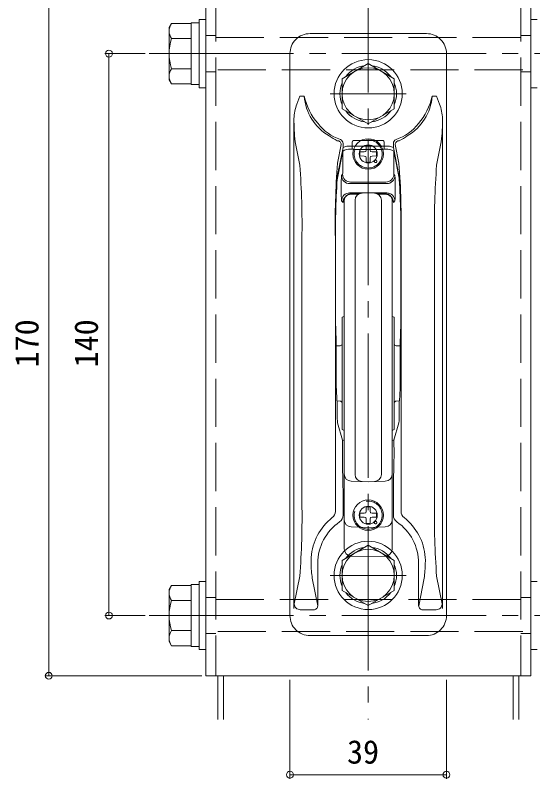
# Model space of a CAD drawing. Units: millimetres, scale not verified. Extents: x -1681 to -294, y -1188 to 1055.
# Drawn here: x -751.9 to -622.9, y -201.8 to -11.6 of the extents above; entities that cross this region are included whole.
import ezdxf
from ezdxf.enums import TextEntityAlignment as Align

# ---------------------------------------------------------------- set-up
doc = ezdxf.new("R2010")
doc.units = ezdxf.units.MM
doc.header["$LTSCALE"] = 4
for name, pattern in [('CHAIN2', [12, 9, -1, 1, -1]), ('DASHED1', [1.8, 1.2, -0.6]), ('DASHED3', [4, 3, -1])]:
    doc.linetypes.add(name, pattern=pattern)
for name, color, linetype, lineweight in [('0-4_YKK_12', 2, 'Continuous', 9), ('0-5_YKK_13', 4, 'Continuous', 9), ('0-6_YKK_D', 6, 'Continuous', 9)]:
    doc.layers.add(name, color=color, linetype=linetype, lineweight=lineweight)
doc.styles.add('ＭＳ ゴシック', font='')
doc.styles.get('ＭＳ ゴシック').set_extended_font_data('MS Gothic')

msp = doc.modelspace()

# ---------------------------------------------------------------- linework, layer by layer
at = {"layer": '0-4_YKK_12', "linetype": 'CHAIN2'}
for p, q in [((-663.934, 5.186), (-663.934, -186.978)), ((-718.534, -21.11), (-604.866, -21.11)), ((-673.434, -31.11), (-654.434, -31.11)), ((-673.434, -151.11), (-654.434, -151.11)), ((-718.534, -161.11), (-604.866, -161.11))]:
    msp.add_line(p, q, dxfattribs=at)
at = {"layer": '0-4_YKK_12'}
for p, q in [((-701.434, -176.11), (-701.434, -186.978)), ((-626.434, -176.11), (-626.434, -186.978))]:
    msp.add_line(p, q, dxfattribs=at)
at = {"layer": '0-4_YKK_12', "linetype": 'DASHED3'}
for p, q in [((-700.034, -176.11), (-700.034, -186.978)), ((-627.834, -176.11), (-627.834, -186.978))]:
    msp.add_line(p, q, dxfattribs=at)
at = {"layer": '0-5_YKK_13'}
for p, q in [((-704.434, -6.11), (-704.434, -176.11)), ((-623.434, -6.11), (-623.434, -176.11)), ((-704.434, -12.61), (-706.034, -12.61)), ((-706.034, -12.61), (-706.034, -29.61)), ((-704.434, -29.61), (-704.434, -12.61)), ((-621.834, -12.61), (-623.434, -12.61)), ((-623.434, -12.61), (-623.434, -29.61)), ((-713.534, -14.61), (-712.954, -13.604)), ((-713.534, -27.61), (-713.534, -14.61)), ((-708.034, -13.604), (-712.954, -13.604)), ((-708.034, -13.41), (-706.034, -13.41)), ((-708.034, -28.81), (-708.034, -13.41)), ((-708.034, -28.615), (-708.034, -13.604)), ((-706.034, -13.41), (-706.034, -28.81)), ((-649.431, -16.11), (-678.437, -16.11)), ((-708.034, -17.357), (-712.954, -17.357)), ((-683.434, -21.107), (-683.434, -161.113)), ((-644.434, -161.113), (-644.434, -21.107)), ((-663.934, -23.604), (-670.434, -27.357)), ((-657.434, -27.357), (-663.934, -23.604)), ((-708.034, -24.863), (-712.954, -24.863)), ((-713.534, -27.61), (-712.954, -28.615)), ((-670.434, -27.357), (-670.434, -34.863)), ((-657.434, -34.863), (-657.434, -27.357)), ((-708.034, -28.615), (-712.954, -28.615)), ((-706.034, -28.81), (-708.034, -28.81)), ((-706.034, -29.61), (-704.434, -29.61)), ((-623.434, -29.61), (-621.834, -29.61)), ((-681.706, -33.67), (-680.993, -31.737)), ((-680.993, -31.737), (-680.986, -31.719)), ((-680.986, -31.719), (-679.886, -31.719)), ((-647.983, -31.719), (-646.883, -31.719)), ((-646.883, -31.719), (-646.876, -31.737)), ((-646.876, -31.737), (-646.162, -33.67)), ((-670.434, -34.863), (-663.934, -38.615)), ((-663.934, -38.615), (-657.434, -34.863)), ((-682.434, -37.305), (-682.434, -159.321)), ((-645.434, -159.321), (-645.434, -37.305)), ((-680.993, -48.9), (-682.153, -43.044)), ((-671.467, -42.819), (-671.661, -42.799)), ((-671.28, -42.876), (-671.467, -42.819)), ((-671.108, -42.967), (-671.28, -42.876)), ((-670.957, -43.09), (-671.108, -42.967)), ((-670.833, -43.239), (-670.957, -43.09)), ((-670.74, -43.409), (-670.833, -43.239)), ((-670.682, -43.593), (-670.74, -43.409)), ((-670.662, -43.784), (-670.682, -43.593)), ((-670.202, -44.512), (-670.202, -43.46)), ((-660.234, -42.789), (-667.634, -42.789)), ((-659.934, -43.09), (-659.934, -44.414)), ((-657.667, -43.46), (-657.667, -44.512)), ((-657.186, -43.593), (-657.206, -43.784)), ((-657.129, -43.409), (-657.186, -43.593)), ((-657.036, -43.239), (-657.129, -43.409)), ((-656.912, -43.09), (-657.036, -43.239)), ((-656.76, -42.967), (-656.912, -43.09)), ((-656.588, -42.876), (-656.76, -42.967)), ((-656.401, -42.819), (-656.588, -42.876)), ((-656.207, -42.799), (-656.401, -42.819)), ((-645.715, -43.044), (-646.875, -48.9)), ((-670.285, -45.433), (-671.78, -52.979)), ((-670.662, -43.784), (-671.578, -48.407)), ((-670.202, -44.512), (-671.564, -51.392)), ((-670.285, -50.128), (-670.285, -45.433)), ((-667.916, -44.922), (-668.287, -44.922)), ((-659.666, -44.171), (-668.203, -44.171)), ((-660.234, -44.989), (-667.634, -44.989)), ((-659.582, -44.922), (-660.045, -44.922)), ((-659.934, -44.414), (-659.934, -44.69)), ((-657.667, -44.512), (-656.304, -51.392)), ((-657.583, -45.433), (-657.583, -50.128)), ((-656.088, -52.979), (-657.583, -45.433)), ((-656.291, -48.407), (-657.206, -43.784)), ((-670.569, -51.504), (-670.319, -51.127)), ((-670.279, -51.516), (-670.319, -51.127)), ((-657.55, -51.127), (-657.589, -51.516)), ((-657.55, -51.127), (-657.299, -51.504)), ((-670.53, -51.893), (-670.569, -51.504)), ((-670.416, -52.267), (-670.53, -51.893)), ((-670.231, -52.612), (-670.416, -52.267)), ((-670.165, -51.89), (-670.279, -51.516)), ((-669.983, -52.915), (-670.231, -52.612)), ((-669.98, -52.236), (-670.165, -51.89)), ((-669.68, -53.163), (-669.983, -52.915)), ((-669.732, -52.538), (-669.98, -52.236)), ((-669.429, -52.786), (-669.732, -52.538)), ((-669.335, -53.348), (-669.68, -53.163)), ((-669.084, -52.971), (-669.429, -52.786)), ((-668.709, -53.085), (-669.084, -52.971)), ((-668.32, -53.124), (-668.709, -53.085)), ((-659.549, -53.124), (-668.32, -53.124)), ((-659.159, -53.085), (-659.549, -53.124)), ((-658.785, -52.971), (-659.159, -53.085)), ((-658.439, -52.786), (-658.785, -52.971)), ((-658.189, -53.163), (-658.534, -53.348)), ((-658.137, -52.538), (-658.439, -52.786)), ((-657.886, -52.915), (-658.189, -53.163)), ((-657.888, -52.236), (-658.137, -52.538)), ((-657.703, -51.89), (-657.888, -52.236)), ((-657.637, -52.612), (-657.886, -52.915)), ((-657.589, -51.516), (-657.703, -51.89)), ((-657.452, -52.267), (-657.637, -52.612)), ((-657.338, -51.893), (-657.452, -52.267)), ((-657.299, -51.504), (-657.338, -51.893)), ((-670.652, -55.307), (-670.652, -54)), ((-668.96, -53.462), (-669.335, -53.348)), ((-668.571, -53.501), (-668.96, -53.462)), ((-668.571, -53.501), (-659.298, -53.501)), ((-658.908, -53.462), (-659.298, -53.501)), ((-658.534, -53.348), (-658.908, -53.462)), ((-657.216, -54), (-657.216, -55.307)), ((-670.415, -57.041), (-670.529, -57.416)), ((-670.23, -56.695), (-670.415, -57.041)), ((-669.982, -56.393), (-670.23, -56.695)), ((-669.877, -57.049), (-670.061, -57.394)), ((-669.679, -56.144), (-669.982, -56.393)), ((-669.628, -56.746), (-669.877, -57.049)), ((-669.333, -55.959), (-669.679, -56.144)), ((-669.325, -56.498), (-669.628, -56.746)), ((-668.959, -55.845), (-669.333, -55.959)), ((-668.98, -56.313), (-669.325, -56.498)), ((-668.605, -56.199), (-668.98, -56.313)), ((-668.569, -55.806), (-668.959, -55.845)), ((-668.215, -56.16), (-668.605, -56.199)), ((-659.299, -55.806), (-668.569, -55.806)), ((-668.215, -56.16), (-666.431, -56.16)), ((-663.934, -55.79), (-668.197, -55.938)), ((-663.934, -55.79), (-659.671, -55.938)), ((-661.438, -56.16), (-659.653, -56.16)), ((-659.263, -56.199), (-659.653, -56.16)), ((-658.91, -55.845), (-659.299, -55.806)), ((-658.889, -56.313), (-659.263, -56.199)), ((-658.535, -55.959), (-658.91, -55.845)), ((-658.543, -56.498), (-658.889, -56.313)), ((-658.24, -56.746), (-658.543, -56.498)), ((-658.19, -56.144), (-658.535, -55.959)), ((-657.992, -57.049), (-658.24, -56.746)), ((-657.887, -56.393), (-658.19, -56.144)), ((-657.807, -57.394), (-657.992, -57.049)), ((-657.638, -56.695), (-657.887, -56.393)), ((-657.453, -57.041), (-657.638, -56.695)), ((-657.34, -57.416), (-657.453, -57.041)), ((-670.529, -57.416), (-670.568, -57.805)), ((-670.214, -58.159), (-670.568, -57.805)), ((-670.175, -57.769), (-670.214, -58.159)), ((-670.061, -57.394), (-670.175, -57.769)), ((-669.934, -57.737), (-669.934, -144.482)), ((-667.209, -57.642), (-667.209, -125.937)), ((-660.659, -57.642), (-660.659, -125.937)), ((-657.934, -57.737), (-657.934, -144.482)), ((-657.693, -57.769), (-657.807, -57.394)), ((-657.654, -58.159), (-657.693, -57.769)), ((-657.301, -57.805), (-657.654, -58.159)), ((-657.301, -57.805), (-657.34, -57.416)), ((-680.459, -133.101), (-680.459, -67.119)), ((-672.126, -67.119), (-672.126, -133.101)), ((-672.055, -68.134), (-672.055, -86.11)), ((-655.814, -68.134), (-655.814, -86.11)), ((-655.743, -133.101), (-655.743, -67.119)), ((-647.409, -67.119), (-647.409, -133.101)), ((-670.434, -86.79), (-669.934, -86.608)), ((-670.434, -86.79), (-670.434, -114.79)), ((-657.434, -86.79), (-657.934, -86.608)), ((-657.434, -86.79), (-657.434, -114.79)), ((-671.907, -92.535), (-671.879, -101.72)), ((-655.961, -92.535), (-655.989, -101.72)), ((-670.917, -93.906), (-671.902, -93.941)), ((-656.952, -93.906), (-655.966, -93.941)), ((-670.917, -107.673), (-671.674, -107.646)), ((-656.952, -107.673), (-656.194, -107.646)), ((-671.636, -109.047), (-671.636, -111.078)), ((-656.233, -109.047), (-656.233, -111.078)), ((-671.574, -113.064), (-670.347, -117.38)), ((-670.434, -114.79), (-669.934, -114.971)), ((-657.434, -114.79), (-657.934, -114.971)), ((-670.369, -120.765), (-670.366, -119.523)), ((-657.503, -119.523), (-657.499, -120.765)), ((-670.267, -126.502), (-670.315, -124.852)), ((-657.553, -124.852), (-657.601, -126.502)), ((-663.934, -127.79), (-668.197, -127.641)), ((-663.934, -127.79), (-659.671, -127.641)), ((-670.202, -136.116), (-670.202, -131.644)), ((-657.667, -131.644), (-657.667, -136.116)), ((-663.934, -139.19), (-668.197, -139.041)), ((-663.934, -139.19), (-659.671, -139.041)), ((-663.934, -143.604), (-670.434, -147.357)), ((-657.434, -147.357), (-663.934, -143.604)), ((-663.934, -146.43), (-668.197, -146.281)), ((-663.934, -146.43), (-659.671, -146.281)), ((-678.168, -146.851), (-678.184, -147.483)), ((-678.184, -147.483), (-678.169, -148.11)), ((-678.155, -146.631), (-678.168, -146.851)), ((-676.502, -158.783), (-676.502, -148.11)), ((-670.434, -147.357), (-670.434, -154.863)), ((-657.434, -154.863), (-657.434, -147.357)), ((-651.367, -148.11), (-651.367, -158.783)), ((-649.686, -147.275), (-649.713, -146.631)), ((-649.699, -148.11), (-649.684, -147.483)), ((-649.684, -147.483), (-649.686, -147.275)), ((-682.355, -158.195), (-680.993, -151.32)), ((-677.878, -151.812), (-676.516, -158.688)), ((-651.352, -158.688), (-649.991, -151.812)), ((-646.875, -151.32), (-645.513, -158.195)), ((-713.534, -154.61), (-712.954, -153.604)), ((-708.034, -153.604), (-712.954, -153.604)), ((-708.034, -153.41), (-706.034, -153.41)), ((-708.034, -168.81), (-708.034, -153.41)), ((-708.034, -168.615), (-708.034, -153.604)), ((-704.434, -152.61), (-706.034, -152.61)), ((-706.034, -152.61), (-706.034, -169.61)), ((-706.034, -153.41), (-706.034, -168.81)), ((-704.434, -169.61), (-704.434, -152.61)), ((-621.834, -152.61), (-623.434, -152.61)), ((-623.434, -152.61), (-623.434, -169.61)), ((-713.534, -167.61), (-713.534, -154.61)), ((-670.434, -154.863), (-663.934, -158.615)), ((-663.934, -158.615), (-657.434, -154.863)), ((-708.034, -157.357), (-712.954, -157.357)), ((-682.325, -158.483), (-682.355, -158.195)), ((-682.238, -158.759), (-682.325, -158.483)), ((-682.099, -159.013), (-682.238, -158.759)), ((-681.913, -159.237), (-682.099, -159.013)), ((-681.686, -159.421), (-681.913, -159.237)), ((-681.427, -159.558), (-681.686, -159.421)), ((-681.147, -159.643), (-681.427, -159.558)), ((-680.856, -159.673), (-681.147, -159.643)), ((-680.856, -159.673), (-677.515, -159.673)), ((-677.321, -159.653), (-677.515, -159.673)), ((-677.134, -159.596), (-677.321, -159.653)), ((-676.962, -159.505), (-677.134, -159.596)), ((-676.811, -159.382), (-676.962, -159.505)), ((-676.686, -159.233), (-676.811, -159.382)), ((-676.594, -159.063), (-676.686, -159.233)), ((-676.536, -158.879), (-676.594, -159.063)), ((-676.516, -158.688), (-676.536, -158.879)), ((-651.332, -158.879), (-651.352, -158.688)), ((-651.275, -159.063), (-651.332, -158.879)), ((-651.182, -159.233), (-651.275, -159.063)), ((-651.058, -159.382), (-651.182, -159.233)), ((-650.906, -159.505), (-651.058, -159.382)), ((-650.734, -159.596), (-650.906, -159.505)), ((-650.547, -159.653), (-650.734, -159.596)), ((-650.353, -159.673), (-650.547, -159.653)), ((-650.353, -159.673), (-647.013, -159.673)), ((-646.721, -159.643), (-647.013, -159.673)), ((-646.441, -159.558), (-646.721, -159.643)), ((-646.183, -159.421), (-646.441, -159.558)), ((-645.956, -159.237), (-646.183, -159.421)), ((-645.769, -159.013), (-645.956, -159.237)), ((-645.63, -158.759), (-645.769, -159.013)), ((-645.544, -158.483), (-645.63, -158.759)), ((-645.513, -158.195), (-645.544, -158.483)), ((-708.034, -164.863), (-712.954, -164.863)), ((-678.437, -166.11), (-649.431, -166.11)), ((-713.534, -167.61), (-712.954, -168.615)), ((-708.034, -168.615), (-712.954, -168.615)), ((-706.034, -168.81), (-708.034, -168.81)), ((-706.034, -169.61), (-704.434, -169.61)), ((-623.434, -169.61), (-621.834, -169.61)), ((-704.434, -176.11), (-623.434, -176.11))]:
    msp.add_line(p, q, dxfattribs=at)
at = {"layer": '0-5_YKK_13', "linetype": 'DASHED3'}
for p, q in [((-701.934, -6.11), (-701.934, -176.11)), ((-625.934, -6.11), (-625.934, -176.11)), ((-704.434, -16.61), (-701.934, -16.61)), ((-701.934, -17.11), (-625.434, -17.11)), ((-625.934, -16.61), (-623.434, -16.61)), ((-704.434, -25.61), (-701.934, -25.61)), ((-625.434, -25.11), (-701.934, -25.11)), ((-625.934, -25.61), (-623.434, -25.61)), ((-665.978, -45.609), (-664.921, -45.59)), ((-664.921, -45.59), (-664.53, -45.514)), ((-664.454, -45.123), (-664.53, -45.514)), ((-664.435, -44.066), (-664.454, -45.123)), ((-663.433, -44.066), (-663.415, -45.123)), ((-663.415, -45.123), (-663.339, -45.514)), ((-662.947, -45.59), (-663.339, -45.514)), ((-661.891, -45.609), (-662.947, -45.59)), ((-665.978, -46.611), (-664.921, -46.629)), ((-664.921, -46.629), (-664.53, -46.705)), ((-664.454, -47.097), (-664.53, -46.705)), ((-664.435, -48.153), (-664.454, -47.097)), ((-663.433, -48.153), (-663.415, -47.097)), ((-663.415, -47.097), (-663.339, -46.705)), ((-662.947, -46.629), (-663.339, -46.705)), ((-661.891, -46.611), (-662.947, -46.629)), ((-664.435, -134.066), (-664.454, -135.123)), ((-663.433, -134.066), (-663.415, -135.123)), ((-665.978, -135.609), (-664.921, -135.59)), ((-665.978, -136.611), (-664.921, -136.629)), ((-664.921, -135.59), (-664.53, -135.514)), ((-664.921, -136.629), (-664.53, -136.705)), ((-664.454, -135.123), (-664.53, -135.514)), ((-664.454, -137.097), (-664.53, -136.705)), ((-663.415, -135.123), (-663.339, -135.514)), ((-663.415, -137.097), (-663.339, -136.705)), ((-662.947, -135.59), (-663.339, -135.514)), ((-662.947, -136.629), (-663.339, -136.705)), ((-661.891, -135.609), (-662.947, -135.59)), ((-661.891, -136.611), (-662.947, -136.629)), ((-664.435, -138.153), (-664.454, -137.097)), ((-663.433, -138.153), (-663.415, -137.097)), ((-704.434, -156.61), (-701.934, -156.61)), ((-701.934, -157.11), (-625.434, -157.11)), ((-625.934, -156.61), (-623.434, -156.61)), ((-625.434, -165.11), (-701.934, -165.11)), ((-704.434, -165.61), (-701.934, -165.61)), ((-625.934, -165.61), (-623.434, -165.61))]:
    msp.add_line(p, q, dxfattribs=at)
at = {"layer": '0-5_YKK_13', "linetype": 'DASHED1'}
for p, q in [((-669.934, -139.404), (-669.932, -139.408)), ((-657.937, -139.408), (-657.934, -139.404))]:
    msp.add_line(p, q, dxfattribs=at)
at = {"layer": '0-5_YKK_13'}
for points in [[(-667.934, -44.69), (-667.934, -44.414), (-667.934, -43.09)], [(-656.294, -113.064), (-657.522, -117.38), (-657.507, -118.907), (-657.503, -119.523)], [(-670.366, -119.523), (-670.361, -118.907), (-670.347, -117.38)]]:
    msp.add_lwpolyline(points, dxfattribs=at)
for centre, radius in [((-663.934, -31.11), 8.5), ((-663.934, -31.11), 6.5), ((-663.934, -46.11), 3.8), ((-663.934, -46.11), 2.25), ((-663.934, -136.11), 3.8), ((-663.934, -136.11), 2.25), ((-663.934, -151.11), 8.5), ((-663.934, -151.11), 6.5)]:
    msp.add_circle(centre, radius, dxfattribs=at)
at = {"layer": '0-5_YKK_13', "linetype": 'DASHED3'}
for centre, radius in [((-663.934, -46.11), 3.5), ((-662.096, -47.948), 0.3), ((-663.934, -136.11), 3.5), ((-662.096, -137.948), 0.3)]:
    msp.add_circle(centre, radius, dxfattribs=at)
at = {"layer": '0-5_YKK_13'}
for centre, radius, start, end in [((-710.212, -15.481), 3.323, 145.61574, 214.38425), ((-678.438, -21.106), 4.996, 89.98555, 180.01443), ((-649.43, -21.106), 4.996, 359.98555, 90.01443), ((-701.115, -21.11), 12.419, 162.41203, 197.58795), ((-663.934, -31.11), 7.05, 97.21814, 142.78185), ((-663.934, -31.11), 7.05, 37.21814, 82.78185), ((-710.212, -26.739), 3.323, 145.61574, 214.38425), ((-663.934, -31.11), 7.05, 157.21814, 202.78185), ((-663.934, -31.11), 7.05, 337.21814, 22.78185), ((-664.347, -28.156), 15.942, 192.9149, 220.6489), ((-667.381, -30.72), 12.544, 184.56871, 239.85246), ((-660.487, -30.72), 12.544, 300.14752, 355.43127), ((-663.522, -28.156), 15.942, 319.35109, 347.08508), ((-669.404, -38.024), 13.05, 160.5108, 176.84068), ((-656.605, -37.651), 11.176, 1.77779, 20.87068), ((-663.934, -31.11), 7.05, 217.21814, 262.78185), ((-663.934, -31.11), 7.05, 277.21814, 322.78185), ((-621.302, -37.185), 61.132, 180.11194, 185.49977), ((-695.117, -37.746), 49.685, 353.87892, 0.50932), ((-666.934, -31.11), 12.067, 218.00896, 250.94125), ((-660.934, -31.11), 12.067, 289.05873, 321.99103), ((-666.873, -32.679), 11.196, 232.54544, 244.67766), ((-660.996, -32.679), 11.196, 295.32233, 307.45454), ((-671.198, -43.458), 0.996, 359.87254, 71.06871), ((-667.634, -43.09), 0.3, 90, 179.99998), ((-660.234, -43.09), 0.3, 0, 90), ((-656.671, -43.458), 0.996, 108.93127, 180.12744), ((-668.729, -47.359), 2.477, 79.71478, 128.94101), ((-668.664, -47.506), 3.366, 82.13298, 117.19394), ((-667.634, -44.69), 0.3, 180, 270), ((-660.234, -44.69), 0.3, 270, 0), ((-659.205, -47.506), 3.366, 62.80605, 97.867), ((-659.14, -47.359), 2.477, 51.05898, 100.2852), ((-871.55, -63.601), 191.123, 358.9453, 4.41148), ((-475.871, -63.506), 196.288, 175.5885, 181.05469), ((-851.997, -63.506), 196.288, 358.9453, 4.41148), ((-456.319, -63.601), 191.123, 175.5885, 181.05469), ((-678.388, -50.36), 8.106, 354.56836, 1.63562), ((-649.481, -50.36), 8.106, 178.36436, 185.43163), ((-496.458, -64.901), 175.626, 175.5885, 181.05469), ((-650.396, -53.422), 20.264, 174.56836, 181.63562), ((-677.472, -53.422), 20.264, 358.36436, 5.43163), ((-831.41, -64.901), 175.626, 358.9453, 4.41148), ((-651.167, -55.9), 19.494, 178.25504, 185.60782), ((-668.134, -57.737), 1.8, 91.99998, 180), ((-665.41, -57.642), 1.8, 91.99998, 180), ((-662.459, -57.642), 1.8, 0, 88), ((-659.734, -57.737), 1.8, 0, 88), ((-676.701, -55.9), 19.494, 354.39217, 1.74495), ((-575.202, -87.101), 96.858, 179.41338, 183.21613), ((-752.666, -87.101), 96.858, 356.78386, 0.58661), ((-670.934, -93.407), 0.5, 272, 0), ((-656.934, -93.407), 0.5, 180, 268), ((-612.773, -102.904), 59.118, 178.85226, 184.99841), ((-715.095, -102.904), 59.118, 355.00157, 1.14772), ((-681.056, -108.841), 9.422, 358.74448, 4.78349), ((-670.934, -108.172), 0.5, 0, 88), ((-656.934, -108.172), 0.5, 91.99998, 180), ((-646.813, -108.841), 9.422, 175.21649, 181.25551), ((-652.912, -111.493), 18.729, 178.73024, 184.80896), ((-674.957, -111.493), 18.729, 355.19102, 1.26974), ((-668.929, -113.578), 4.058, 249.55484, 255.66153), ((-658.939, -113.578), 4.058, 284.33846, 290.44514), ((-520.516, -120.834), 149.853, 179.97351, 181.53639), ((-807.353, -120.834), 149.853, 358.46359, 0.02647), ((-853.858, -131.407), 183.656, 359.92596, 1.53041), ((-668.134, -125.842), 1.8, 180, 268), ((-665.41, -125.937), 1.8, 180, 268), ((-662.459, -125.937), 1.8, 272, 0), ((-659.734, -125.842), 1.8, 272, 0), ((-474.011, -131.407), 183.656, 178.46957, 180.07402), ((-871.55, -136.619), 191.123, 355.5885, 1.05469), ((-131.369, -133.104), 540.757, 180, 180.21642), ((-1197.55, -133.102), 541.808, 359.78378, 0), ((-456.319, -136.619), 191.123, 178.9453, 184.41148), ((-664.344, -147.621), 13.846, 128.07121, 175.90062), ((-674.12, -135.151), 1.998, 308.27898, 0.13557), ((-672.198, -136.118), 1.996, 304.53284, 0.04263), ((-655.671, -136.118), 1.996, 179.95689, 235.46762), ((-653.747, -135.151), 1.999, 179.87297, 231.71245), ((-663.524, -147.621), 13.846, 4.09937, 51.92877), ((-663.934, -148.11), 12.567, 124.57547, 180), ((-668.134, -137.242), 1.8, 180, 268), ((-659.734, -137.242), 1.8, 272, 0), ((-663.934, -148.11), 12.567, 0, 55.42451), ((-668.134, -144.482), 1.8, 180, 268), ((-663.934, -151.11), 7.05, 97.21814, 142.78185), ((-663.934, -151.11), 7.05, 37.21814, 82.78185), ((-659.734, -144.482), 1.8, 272, 0), ((-648.686, -147.65), 29.487, 180.89314, 188.11426), ((-687.104, -147.026), 37.421, 352.65193, 358.34065), ((-663.934, -151.11), 7.05, 157.21814, 202.78185), ((-663.934, -151.11), 7.05, 337.21814, 22.78185), ((-710.212, -155.481), 3.323, 145.61574, 214.38425), ((-663.934, -151.11), 7.05, 217.21814, 262.78185), ((-663.934, -151.11), 7.05, 277.21814, 322.78185), ((-701.115, -161.11), 12.419, 162.41203, 197.58795), ((-674.304, -159.328), 8.13, 171.99065, 179.94569), ((-677.93, -158.95), 1.438, 6.68076, 10.5002), ((-650.137, -158.92), 1.238, 169.19031, 173.62872), ((-657.883, -159.633), 12.453, 1.43622, 6.62741), ((-678.438, -161.114), 4.996, 179.98555, 270.01443), ((-649.43, -161.114), 4.996, 269.98555, 0.01443), ((-710.212, -166.739), 3.323, 145.61574, 214.38425)]:
    msp.add_arc(centre, radius, start, end, dxfattribs=at)
at = {"layer": '0-5_YKK_13', "linetype": 'DASHED3'}
for centre, start, end in [((-663.784, -46.11), 167.13695, 192.86304), ((-663.934, -46.26), 77.13695, 102.86304), ((-664.084, -46.11), 347.13695, 12.86304), ((-663.934, -45.96), 257.13695, 282.86304), ((-663.934, -136.26), 77.13695, 102.86304), ((-663.784, -136.11), 167.13695, 192.86304), ((-664.084, -136.11), 347.13695, 12.86304), ((-663.934, -135.96), 257.13695, 282.86304)]:
    msp.add_arc(centre, 2.25, start, end, dxfattribs=at)
at = {"layer": '0-5_YKK_13', "linetype": 'DASHED1'}
for start, end in [(124.57547, 124.59126), (55.40872, 55.42451)]:
    msp.add_arc((-663.934, -148.11), 10.569, start, end, dxfattribs=at)
at = {"layer": '0-6_YKK_D'}
for p, q in [((-743.534, -6.11), (-743.534, -176.11)), ((-719.534, -21.11), (-729.534, -21.11)), ((-728.534, -161.11), (-728.534, -21.11)), ((-719.534, -161.11), (-729.534, -161.11)), ((-705.434, -176.11), (-744.534, -176.11)), ((-683.434, -177.11), (-683.434, -201.768)), ((-644.434, -177.11), (-644.434, -201.768)), ((-683.434, -200.768), (-644.434, -200.768))]:
    msp.add_line(p, q, dxfattribs=at)
for centre in [(-728.534, -21.11), (-728.534, -161.11), (-743.534, -176.11), (-683.434, -200.768), (-644.434, -200.768)]:
    msp.add_circle(centre, 0.85, dxfattribs=at)

# ---------------------------------------------------------------- texts
at = {"layer": '0-6_YKK_D', "color": 4, "style": 'ＭＳ ゴシック'}
for s, p in [('170', (-744.334, -99.27)), ('140', (-729.534, -99.27))]:
    msp.add_text(s, height=5.865, rotation=90, dxfattribs=at).set_placement(p, align=Align.BOTTOM_LEFT)
msp.add_text('39', height=5.865, dxfattribs=at).set_placement((-669.214, -199.768), align=Align.BOTTOM_LEFT)

doc.saveas('drawing.dxf')
